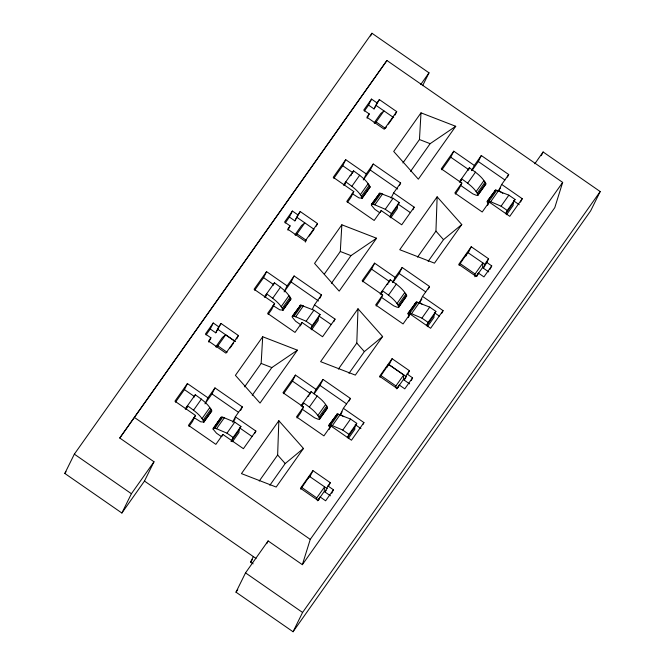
<?xml version="1.0" encoding="UTF-8"?>
<svg xmlns="http://www.w3.org/2000/svg" width="665" height="665" viewBox="0 0 665 665"><rect width="100%" height="100%" fill="white"/><g stroke="black" fill="none" stroke-linecap="round" stroke-linejoin="round"><path stroke-width="1" d="M221.412 436.606L216.491 433.189L213.091 429.116L220.896 417.346L222.7 417.154L234.762 422.15L240.921 426.423L238.893 430.529L231.104 441.543L233.132 437.445L240.921 426.423M220.88 418.094L220.896 417.346M310.854 328.751L318.045 318.577L320.073 314.478L313.913 310.206L300.671 305.077L292.251 316.415L292.243 317.163L295.642 321.245L300.563 324.653M300.031 306.149L300.048 305.393M329.499 427.138L328.909 425.259L337.321 413.921L350.563 419.05L356.731 423.331L354.703 427.429L347.512 437.595M336.69 414.993L336.698 414.245M379.715 212.709L374.794 209.292L371.394 205.219L371.403 204.471L379.823 193.124L393.065 198.261L399.224 202.534L397.196 206.632L390.006 216.807M379.183 194.205L379.2 193.448M408.651 315.185L408.061 313.315L416.473 301.976L429.715 307.105L435.883 311.378L433.854 315.476L426.664 325.651M415.849 302.301L411.643 308.984M487.802 203.241L487.212 201.37L495.625 190.024L508.866 195.161L515.034 199.434L513.006 203.532L505.816 213.706M494.993 191.104L495.001 190.348M259.234 481.044L277.637 455.018L278.843 420.721L303.464 448.443L276.175 487.046L241.453 473.605L278.843 420.721M338.385 369.1L356.789 343.065L357.994 308.776L382.616 336.498L355.326 375.102L320.605 361.66L357.994 308.776M417.537 257.147L435.941 231.121L437.146 196.823L461.768 224.546L434.478 263.149L399.756 249.716L437.146 196.823M244.612 386.839L261.154 363.431L262.7 336.748L297.421 350.181L260.032 403.073L235.41 375.351L262.7 336.748M324.354 274.055L340.305 251.486L341.852 224.795L376.573 238.236L339.183 291.12L314.562 263.398L341.852 224.795M402.915 162.942L419.457 139.542L421.003 112.85L455.725 126.292L418.335 179.176L393.713 151.454L421.003 112.85M316.631 499.731L316.764 497.886L324.562 486.863L324.212 491.485L317.621 500.803M395.783 387.786L395.916 385.941L403.713 374.919L388.56 364.412L379.881 377.238M403.713 374.919L403.364 379.532L396.772 388.859M474.86 276.756L475.068 273.988L482.865 262.974L482.516 267.588L476.522 276.066M534.801 163.756L543.122 151.977L600.187 191.553L590.653 210.847L293.057 631.75L235.992 592.174L245.526 572.881L268.12 540.928L302.359 564.676L310.256 539.39L562.665 182.401L386.922 60.498L119.767 438.027L153.997 461.776L144.471 481.069L121.878 513.023L64.813 473.447L74.347 454.153L371.943 33.25L429.008 72.826L422.649 85.685M562.665 182.401L554.768 207.68L302.359 564.676M210.256 329.017L213.241 322.99L218.71 326.789L215.734 332.816L210.256 329.017L206.059 334.952M121.878 513.023L131.412 493.729L153.997 461.776M175.527 402.192L184.429 389.607L187.414 383.572L207.954 397.82L204.97 403.854L211.985 393.938L214.961 387.903L242.351 406.905L240.647 410.347M208.793 342.118L210.921 337.812L205.443 334.013L213.241 322.99M215.734 332.816L221.054 323.489L238.394 335.517L236.698 338.959M185.859 409.066L187.48 405.783C193.532 410.164 200.946 415.093 203.972 422.026L200.705 421.818L193.839 417.479M370.588 36.01L371.943 33.25M194.055 397.221L195.277 394.769C201.32 399.141 208.735 404.071 211.761 411.012L203.972 422.026M289.408 217.073L292.392 211.046L297.87 214.845L294.886 220.871L289.408 217.073L285.21 223.008M187.414 383.572L174.945 401.203L195.485 415.45L192.509 421.477L189.001 426.44M254.678 290.248L263.581 277.654L266.565 271.628L287.105 285.875L284.121 291.902L291.137 281.985L294.113 275.958L321.503 294.952L319.799 298.402M287.945 230.165L290.073 225.859L284.595 222.06L292.392 211.046M294.886 220.871L300.206 211.536L317.546 223.573L316.274 226.15M265.011 297.114L266.632 293.839C272.683 298.219 280.098 303.14 283.124 310.081L279.857 309.865L272.991 305.534M273.207 285.277L274.429 282.816C280.472 287.197 287.887 292.126 290.913 299.059L283.124 310.081M368.56 105.128L371.544 99.093L377.022 102.9L374.038 108.927L368.56 105.128L364.362 111.055M266.565 271.628L254.097 289.258L274.637 303.506L271.661 309.533L268.153 314.495M333.83 178.303L342.733 165.71L345.717 159.683L366.257 173.931L363.273 179.957L370.289 170.041L373.265 164.014L400.654 183.008L399.374 185.593M305.335 242.11L306.233 240.306L297.014 233.914L295.401 235.227M367.097 118.22L369.225 113.915L363.747 110.116L371.544 99.093M374.038 108.927L379.358 99.592L396.697 111.62L395.002 115.07M344.162 185.169L345.783 181.886C351.835 186.267 359.25 191.196 362.275 198.137L359.009 197.921L352.142 193.582M222.027 436.174L222.875 434.445L243.415 448.692L255.884 431.07L235.344 416.822L242.351 406.905M352.359 173.332L353.581 170.872C359.624 175.252 367.038 180.182 370.064 187.114L362.275 198.137M232.783 421.984L235.344 416.822M345.717 159.683L333.248 177.314L353.788 191.562L350.812 197.588L347.305 202.542M300.322 325.95L302.026 322.5L322.567 336.748L335.035 319.117L314.495 304.869L321.503 294.952M312.367 309.175L314.495 304.869M254.604 433.647L255.884 431.07M310.663 328.776L312.284 325.501L320.073 314.478M283.573 393.713L292.475 381.12L295.459 375.093L316 389.341L313.872 393.647M380.33 212.276L381.178 210.556L401.718 224.803L414.187 207.172L393.647 192.925L400.654 183.008M391.087 198.095L393.647 192.925M333.755 321.702L335.035 319.117M389.815 216.832L391.436 213.548L399.224 202.534M301.669 405.966L303.29 402.682C309.341 407.063 316.748 411.992 319.782 418.925L318.111 419.233L314.57 417.795L302.267 409.258M295.459 375.093L282.991 392.724L303.531 406.972L300.555 412.998L297.047 417.961M309.865 394.129L311.079 391.668C317.13 396.041 324.545 400.97 327.571 407.911L319.782 418.925M362.724 281.769L371.627 269.175L374.611 263.149L395.151 277.396L392.599 282.559M314.188 393.713L320.031 385.451L323.007 379.424L350.397 398.418L349.125 401.003M412.907 209.758L414.187 207.172M380.821 294.013L382.442 290.738C388.493 295.119 395.899 300.048 398.934 306.981L397.263 307.288L393.722 305.842L381.419 297.313M253.141 563.837L250.605 562.083L253.282 556.663M374.611 263.149L362.142 280.78L382.683 295.027L379.707 301.054L376.199 306.008M389.017 282.176L390.23 279.716C396.282 284.096 403.697 289.026 406.722 295.967L398.934 306.981M441.876 169.816L450.779 157.231L453.763 151.196L474.303 165.444L471.751 170.614M392.757 282.592L399.183 273.506L402.159 267.48L429.548 286.474L428.277 289.059M266.756 543.687L268.12 540.928M329.217 429.415L330.921 425.966L351.461 440.213L363.93 422.583L343.389 408.335L350.397 398.418M300.73 489.191L309.408 476.356L327.305 488.7M308.518 478.168L309.408 476.356M343.697 416.647L340.405 414.37L343.389 408.335M309.965 476.672L312.941 470.645L330.289 482.674L328.585 486.123M459.972 182.069L461.593 178.794C467.645 183.166 475.051 188.095 478.085 195.036L476.414 195.344L472.873 193.897L460.571 185.369M453.763 151.196L441.294 168.827L461.834 183.075L458.858 189.101L455.35 194.064M468.168 170.232L469.382 167.771C475.433 172.152 482.848 177.081 485.874 184.014L478.085 195.036M471.909 170.647L478.335 161.562L481.31 155.527L508.7 174.529L507.428 177.114M347.321 437.628L348.942 434.345L356.731 423.331M408.368 317.463L410.072 314.021L430.612 328.269L443.081 310.638L422.541 296.391L429.548 286.474M318.46 500.446L320.156 496.996L325.634 500.795L333.431 489.781L327.953 485.982L330.289 482.674M330.447 495.807L324.969 492.009L327.953 485.982M387.221 367.13L388.56 364.412M422.026 304.129L419.557 302.417L422.541 296.391M407.736 374.171L409.441 370.729L392.092 358.693L389.116 364.728L406.456 376.756M363.073 424.312L363.93 422.583M331.727 493.222L333.431 489.781M426.473 325.675L428.094 322.4L435.883 311.378M487.52 205.518L489.224 202.077L509.764 216.325L522.233 198.694L501.693 184.446L508.7 174.529M398.036 387.637L399.308 385.052L404.786 388.85L412.583 377.836L407.105 374.029L409.441 370.729M459.033 265.293L467.711 252.467L485.608 264.811M409.598 383.863L404.121 380.064L407.105 374.029M465.924 256.083L467.711 252.467M502.823 193.324L498.708 190.473L501.693 184.446M468.268 252.775L471.244 246.748L488.592 258.785L486.04 263.947M441.801 313.223L443.081 310.638M411.303 380.413L412.583 377.836M293.057 631.75L302.583 612.457L600.187 191.553M505.624 213.731L507.245 210.456L515.034 199.434M476.763 276.549L478.459 273.107L483.937 276.906L491.734 265.884L486.256 262.085L488.592 258.785M488.75 271.91L483.272 268.111L486.256 262.085M541.31 155.652L543.122 151.977M520.529 202.135L522.233 198.694M490.03 269.333L491.734 265.884M64.813 473.447L66.01 471.751M119.767 438.027L386.922 60.498M210.921 337.812L208.586 341.112L225.934 353.148L238.394 335.517M218.71 326.789L221.054 323.489M290.073 225.859L287.737 229.167L305.085 241.196L317.546 223.573M297.87 214.845L300.206 211.536M369.225 113.915L366.889 117.223L384.237 129.251L396.697 111.62M377.022 102.9L379.358 99.592M215.834 346.781L222.426 337.463L225.659 334.844L234.87 341.236M294.986 234.836L301.578 225.518L304.811 222.9L297.014 233.914M374.137 122.892L380.729 113.565L383.963 110.947L376.166 121.969L374.553 123.274M216.25 347.172L217.862 345.858L225.659 334.844M185.194 408.958L195.277 394.769M264.346 297.014L274.429 282.816M343.497 185.061L353.581 170.872M186.059 409.033L187.256 407.337M265.21 297.089L266.407 295.393M344.362 185.144L345.559 183.449M230.073 348.011L233.673 342.932M309.225 236.067L314.021 229.284L297.222 217.563M386.581 126.666L385.384 128.362L376.166 121.969M388.377 124.122L392.574 118.187M420.679 84.596L429.008 72.826M193.648 410.056L201.437 399.042M272.8 298.111L280.588 287.089M351.951 186.167L359.74 175.144M195.485 415.45L188.478 425.367L215.867 444.361L222.875 434.445M207.954 397.82L214.961 387.903M274.637 303.506L267.629 313.423L295.019 332.417L302.026 322.5M287.105 285.875L294.113 275.958M353.788 191.562L346.781 201.478L374.171 220.472L381.178 210.556M366.257 173.931L373.265 164.014M202.002 418.642L209.791 407.628M281.154 306.698L288.943 295.676M360.305 194.754L368.094 183.731M203.232 420.064L211.021 409.05M282.384 308.119L290.173 297.105M361.536 196.175L369.324 185.153M203.906 421.228L211.694 410.205M283.057 309.283L290.846 298.261M362.209 197.33L369.998 186.316M203.424 422.408L211.761 411.012M282.575 310.464L290.913 299.059M361.727 198.511L370.064 187.114M213.099 428.36L221.52 417.022M292.251 316.415L300.671 305.077M371.403 204.471L379.823 193.124M213.091 429.116L214.288 427.42M215.485 425.725L219.084 420.637M294.038 314.628L297.637 309.541M371.394 205.219L373.19 202.675M374.395 200.98L377.986 195.901M213.723 428.036L214.911 428.169L222.7 417.154M292.874 316.091L294.063 316.224L301.852 305.202M372.026 204.147L373.215 204.271L381.003 193.257M214.911 428.169L216.557 428.742L224.346 417.728M294.063 316.224L295.709 316.798L303.498 305.775M373.215 204.271L374.861 204.845L382.649 193.831M232.941 422.017L235.285 418.717M252.251 395.276L271.835 367.57L297.421 350.181M331.403 283.332L350.987 255.626L376.573 238.236M410.554 171.387L430.139 143.673L455.725 126.292M216.557 428.742L226.965 433.173L234.762 422.15M295.709 316.798L306.116 321.22L313.913 310.206M374.861 204.845L385.268 209.275L393.065 198.261M232.451 441.735L239.043 432.408L238.893 430.529M311.602 329.782L318.194 320.464L318.045 318.577M390.754 217.837L397.346 208.511L397.196 206.632M301.004 405.858L311.079 391.668M380.156 293.913L390.23 279.716M459.307 181.961L469.382 167.771M301.86 405.933L303.664 403.397M381.012 293.988L382.217 292.292M460.163 182.044L461.369 180.348M303.531 406.972L296.524 416.889L323.913 435.883L330.921 425.966M316 389.341L323.007 379.424M382.683 295.027L375.675 304.936L403.065 323.938L410.072 314.021M395.151 277.396L402.159 267.48M461.834 183.075L454.827 192.991L482.216 211.994L489.224 202.077M474.303 165.444L481.31 155.527M309.449 406.955L317.247 395.941M388.601 295.011L396.398 283.997M467.753 183.066L475.55 172.044M317.803 415.542L325.601 404.528M396.955 303.597L404.752 292.583M476.107 191.653L483.904 180.631M269.849 485.275L285.21 463.547L303.464 448.443M349 373.331L364.362 351.594L382.616 336.498M428.152 261.378L443.513 239.649L461.768 224.546M319.034 416.972L326.831 405.949M398.185 305.019L405.983 294.005M477.337 193.074L485.134 182.052M319.715 418.127L327.504 407.113M398.867 306.183L406.656 295.16M478.019 194.23L485.807 183.216M319.233 419.307L327.571 407.911M398.385 307.363L405.575 297.188M477.537 195.419L485.874 184.014M328.909 425.259L337.321 413.921M408.061 313.315L416.473 301.976M487.212 201.37L495.625 190.024M328.901 426.016L330.696 423.472M332.492 420.928L335.493 416.689M408.052 314.071L409.848 311.528M487.204 202.118L489.598 198.727M490.795 197.04L494.394 191.952M329.532 424.943L330.713 425.068L338.51 414.054M408.684 312.991L409.864 313.124L417.662 302.101M487.836 201.046L489.024 201.179L496.813 190.157M330.713 425.068L332.367 425.642L340.156 414.628M409.864 313.124L411.519 313.697L419.307 302.675M489.024 201.179L490.67 201.753L498.459 190.73M340.405 414.37L342.159 411.884M419.557 302.417L421.893 299.117M498.708 190.473L500.462 187.996M312.941 470.645L300.472 488.276L317.82 500.304L320.156 496.996M392.092 358.693L379.624 376.324L396.972 388.36L399.308 385.052M471.244 246.748L458.775 264.379L476.123 276.407L478.459 273.107M332.367 425.642L342.774 430.072L350.563 419.05M411.519 313.697L421.926 318.128L429.715 307.105M490.67 201.753L501.077 206.175L508.866 195.161M250.605 562.083L252.401 559.539M235.992 592.174L237.779 589.647M348.26 438.634L354.852 429.307L354.703 427.429M427.412 326.69L434.004 317.363L433.854 315.476M506.564 214.737L513.156 205.419L513.006 203.532M324.969 492.009L326.141 490.354M404.121 380.064L405.874 377.579M483.272 268.111L485.026 265.634M406.174 296.341L406.722 295.967M350.089 175.743L351.552 174.97M386.747 284.587L388.21 283.822M307.596 396.531L309.059 395.766M419.457 139.542L430.139 143.673M340.305 251.486L350.987 255.626M261.154 363.431L271.835 367.57M478.335 161.562L504.893 179.982M376.373 105.619L393.722 117.647M450.779 157.231L468.858 169.766M513.505 200.73L519.249 204.72M501.077 206.175L507.245 210.456M370.289 170.041L397.678 189.035M342.733 165.71L352.591 172.551M398.061 204.08L410.38 212.634M385.268 209.275L391.436 213.548M459.922 263.481L475.068 273.988M399.183 273.506L425.741 291.927M371.627 269.175L389.707 281.711M434.353 312.675L439.282 316.099M421.926 318.128L428.094 322.4M291.137 281.985L318.527 300.987M263.581 277.654L273.44 284.495M318.909 316.033L331.228 324.578M306.116 321.22L312.284 325.501M380.771 375.434L395.916 385.941M320.031 385.451L346.59 403.871M218.07 329.516L235.418 341.544M292.475 381.12L310.555 393.663M355.201 424.627L360.945 428.617M342.774 430.072L348.942 434.345M217.862 345.858L227.081 352.25M211.985 393.938L238.544 412.358M184.429 389.607L194.288 396.44M239.757 427.977L252.077 436.523M226.965 433.173L233.132 437.445M301.619 487.379L316.764 497.886M134.513 417.495L310.256 539.39M144.471 481.069L256.033 558.45M74.347 454.153L131.412 493.729M245.526 572.881L302.583 612.457M435.941 231.121L443.513 239.649M356.789 343.065L364.362 351.594M277.637 455.018L285.21 463.547"/></g></svg>
